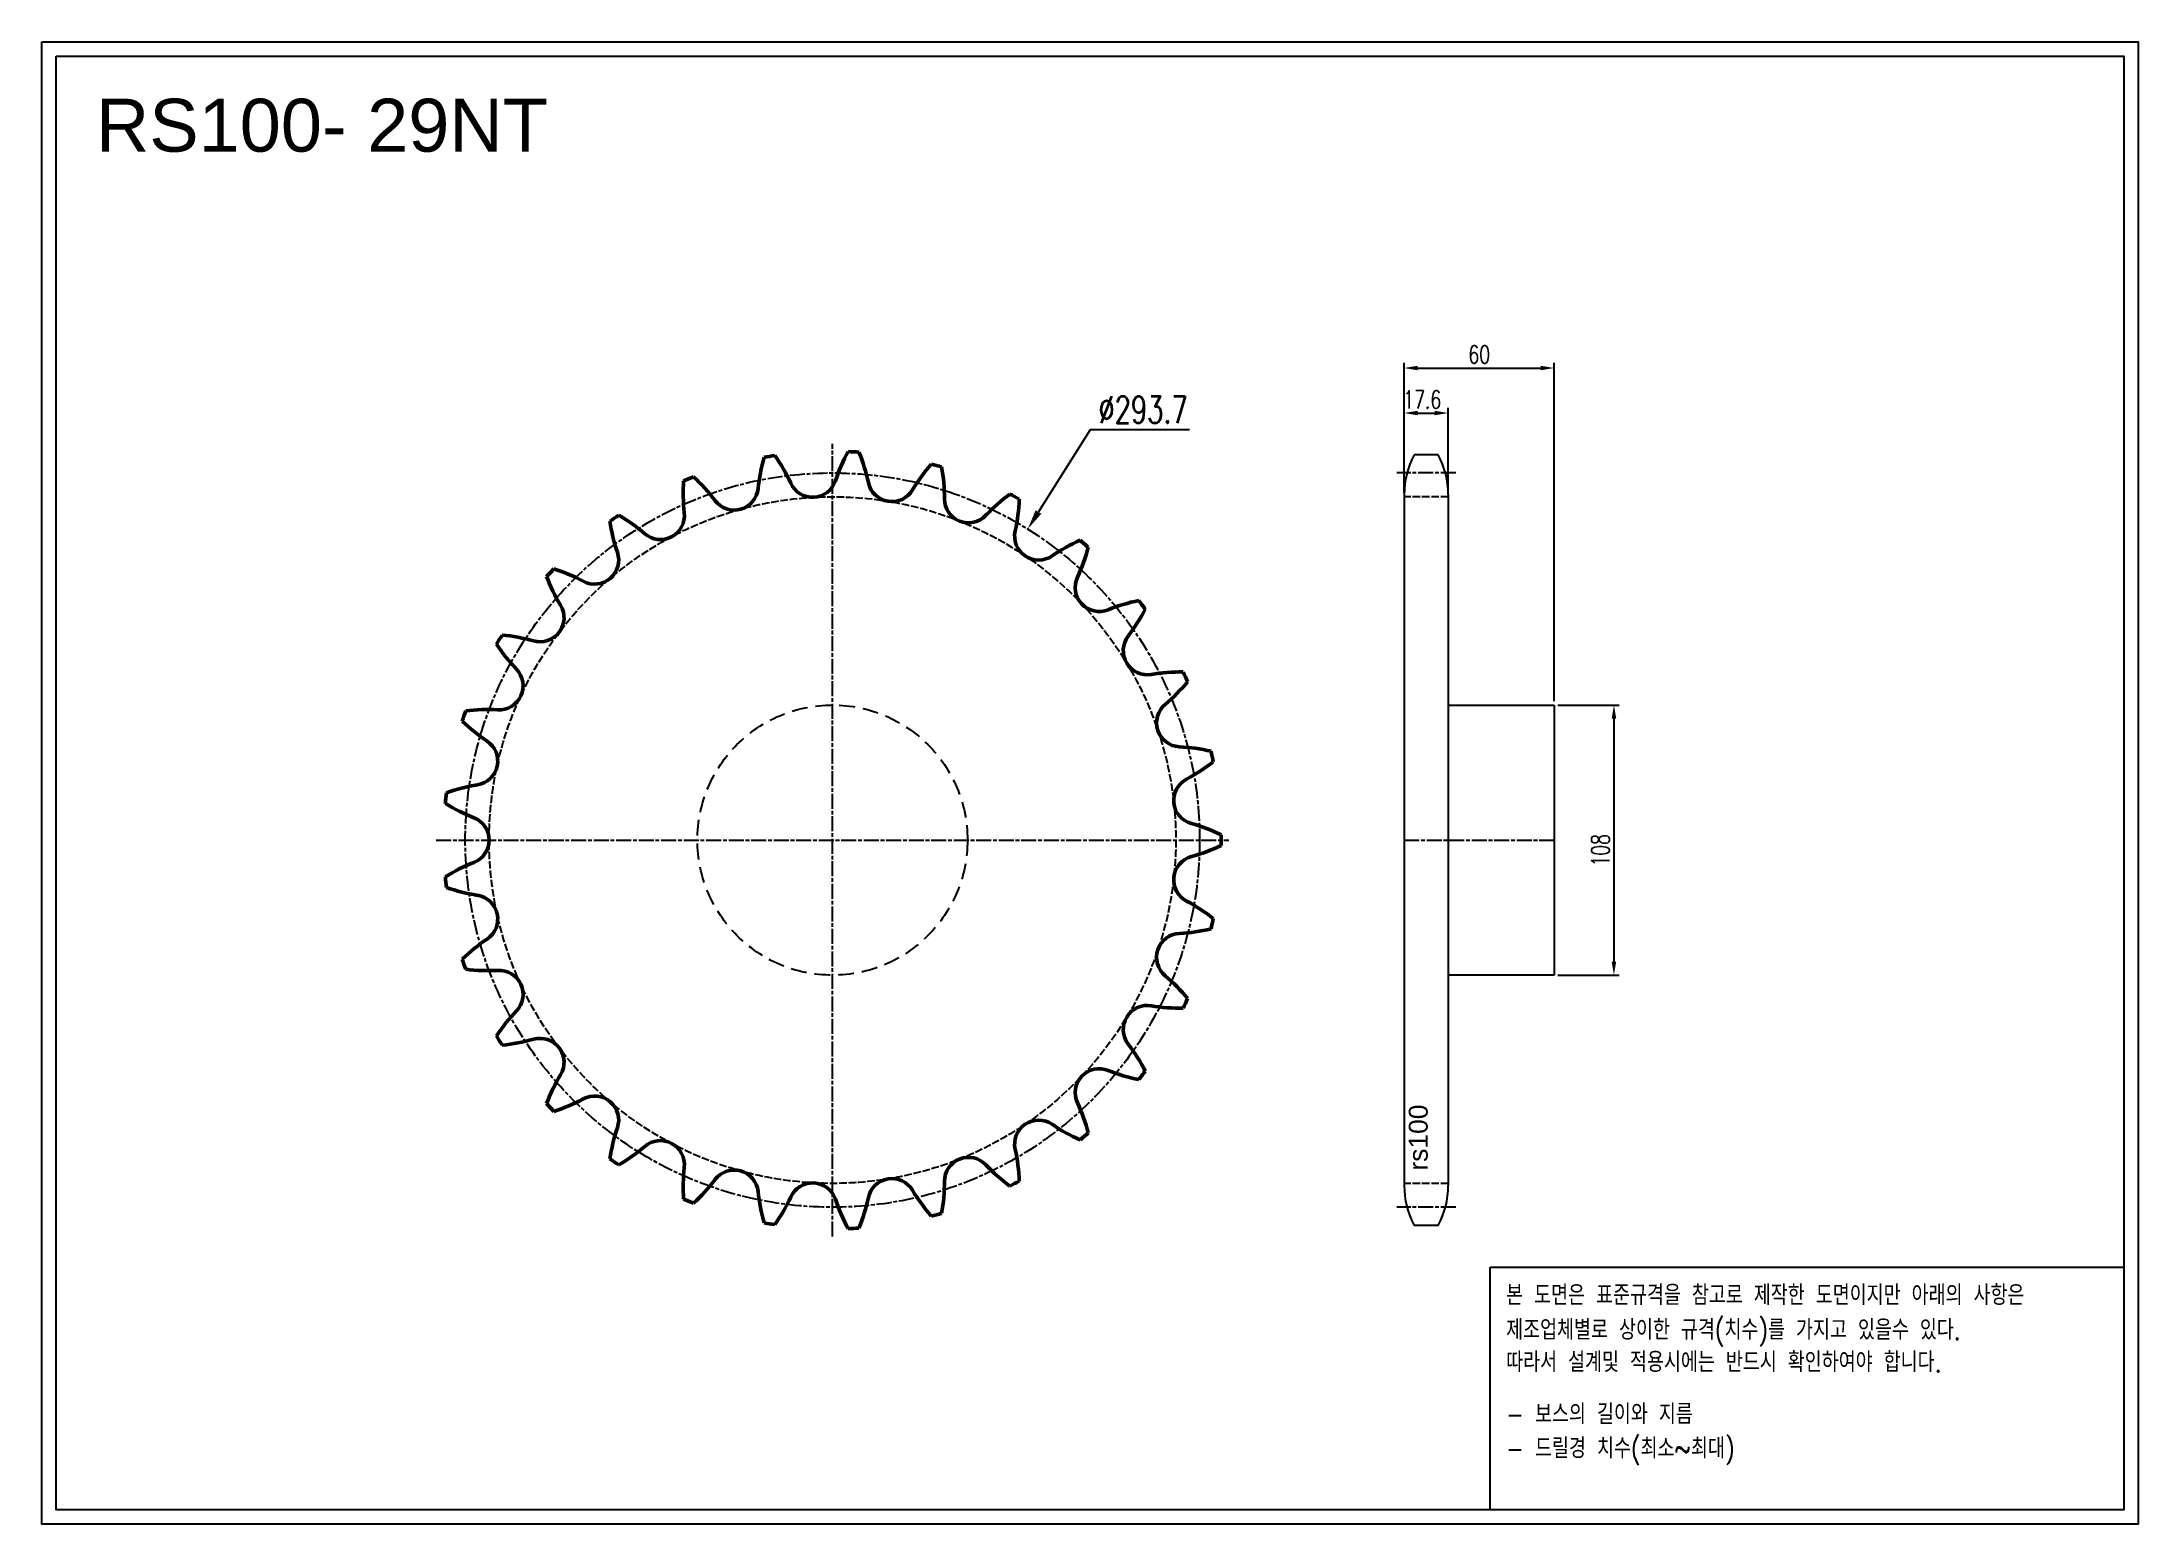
# Model space of a CAD drawing. Header units: millimetres. Extents: x -12061 to -11223, y 16388 to 16981.
import ezdxf

# ---------------------------------------------------------------- set-up
doc = ezdxf.new("R2010")
doc.units = ezdxf.units.MM
for name, pattern in [('AM_ISO02W050', [7.5, 6, -1.5]), ('AM_ISO02W050x2', [3.75, 3, -0.75]), ('AM_ISO08W050', [18, 12, -1.5, 3, -1.5]), ('AM_ISO08W050x2', [9, 6, -0.75, 1.5, -0.75]), ('HIDDEN', [9.525, 6.35, -3.175])]:
    doc.linetypes.add(name, pattern=pattern)
for name, color, linetype, lineweight in [('AM_0N', 7, 'Continuous', 50), ('AM_3N', 6, 'AM_ISO02W050', 25), ('AM_7', 4, 'AM_ISO08W050', 25), ('AM_7N', 4, 'AM_ISO08W050', 25)]:
    doc.layers.add(name, color=color, linetype=linetype, lineweight=lineweight)
doc.layers.add('HL', color=2, linetype='HIDDEN')
doc.layers.add('S-DIM', color=7, linetype='Continuous')
doc.styles.add('HAN', font='ROMANS.shx', dxfattribs={"width": 0.7, "bigfont": 'whgtxt.shx'})
doc.styles.add('HSG', font='SIMPLEX.shx', dxfattribs={"width": 0.7, "bigfont": 'HSG.shx'})
doc.styles.get("Standard").update_dxf_attribs({"font": 'arial.ttf'})
doc.dimstyles.new('APP16', dxfattribs={"dimscale": 3, "dimtxt": 2.4, "dimasz": 1.8, "dimexe": 0.7, "dimexo": 0.5, "dimgap": 0.6, "dimtad": 1, "dimtoh": 1, "dimdec": 1, "dimrnd": 0.01, "dimzin": 9, "dimdsep": 46, "dimtxsty": 'HSG', "dimcen": 0, "dimclrd": 1, "dimclre": 1, "dimclrt": 256, "dimazin": 2, "dimtp": 1, "dimtm": 1, "dimtfac": 0.5, "dimtdec": 1, "dimtofl": 0, "dimtmove": 0, "dimatfit": 3, "dimfxl": 0, "dimtvp": 1, "dimtolj": 2, "dimlwd": -1, "dimlwe": -1, "dimarcsym": 0})
doc.dimstyles.new('APP23', dxfattribs={"dimscale": 4.5, "dimtxt": 2.4, "dimasz": 1.8, "dimexe": 0.7, "dimexo": 0.5, "dimgap": 0.6, "dimtad": 1, "dimtoh": 1, "dimdec": 1, "dimrnd": 0.01, "dimzin": 9, "dimdsep": 46, "dimtxsty": 'HSG', "dimcen": 0, "dimclrd": 1, "dimclre": 1, "dimclrt": 256, "dimazin": 2, "dimtp": 1, "dimtm": 1, "dimtfac": 0.5, "dimtdec": 1, "dimtix": 1, "dimtofl": 0, "dimtmove": 0, "dimatfit": 3, "dimfxl": 0, "dimtvp": 1, "dimtolj": 2, "dimlwd": -1, "dimlwe": -1, "dimarcsym": 0})

# ---------------------------------------------------------------- blocks, each defined once
blk = doc.blocks.new('*D1')
at = {"layer": 'Defpoints', "color": 0, "transparency": 16777216}
for p in [(-11456.1, 16715.83), (-11456.1, 16607.83), (-11432.23, 16607.83)]:
    blk.add_point(p, dxfattribs=at)
at = {"layer": 'S-DIM', "color": 1, "transparency": 16777216}
for p, q in [((-11454.6, 16715.83), (-11430.13, 16715.83)), ((-11432.23, 16710.43), (-11432.23, 16613.23)), ((-11454.6, 16607.83), (-11430.13, 16607.83))]:
    blk.add_line(p, q, dxfattribs=at)
for points in [[(-11433.13, 16710.43), (-11431.33, 16710.43), (-11432.23, 16715.83)], [(-11433.13, 16613.23), (-11431.33, 16613.23), (-11432.23, 16607.83)]]:
    blk.add_solid(points, dxfattribs=at)
at = {"layer": 'S-DIM', "transparency": 16777216, "insert": (-11437.63, 16657.76), "char_height": 7.2, "attachment_point": 5, "rotation": 90, "style": 'HSG'}
blk.add_mtext('\\A2;108', dxfattribs=at)
blk = doc.blocks.new('*D2')
at = {"layer": 'Defpoints', "color": 0, "transparency": 16777216}
for p in [(-11498.5, 16832.61), (-11516.1, 16799.14), (-11498.5, 16799.14)]:
    blk.add_point(p, dxfattribs=at)
at = {"layer": 'S-DIM', "color": 1, "transparency": 16777216}
for p, q in [((-11516.1, 16800.64), (-11516.1, 16834.71)), ((-11510.7, 16832.61), (-11503.9, 16832.61)), ((-11498.5, 16800.64), (-11498.5, 16834.71))]:
    blk.add_line(p, q, dxfattribs=at)
for points in [[(-11510.7, 16833.51), (-11510.7, 16831.71), (-11516.1, 16832.61)], [(-11503.9, 16833.51), (-11503.9, 16831.71), (-11498.5, 16832.61)]]:
    blk.add_solid(points, dxfattribs=at)
at = {"layer": 'S-DIM', "transparency": 16777216, "insert": (-11508.88, 16838.01), "char_height": 7.2, "attachment_point": 5, "style": 'HSG'}
blk.add_mtext('\\A2;17.6', dxfattribs=at)
blk = doc.blocks.new('*D3')
at = {"layer": 'Defpoints', "color": 0, "transparency": 16777216}
for p in [(-11456.1, 16850.61), (-11516.1, 16799.14), (-11456.1, 16715.83)]:
    blk.add_point(p, dxfattribs=at)
at = {"layer": 'S-DIM', "color": 1, "transparency": 16777216}
for p, q in [((-11516.1, 16800.64), (-11516.1, 16852.71)), ((-11510.7, 16850.61), (-11461.5, 16850.61)), ((-11456.1, 16717.33), (-11456.1, 16852.71))]:
    blk.add_line(p, q, dxfattribs=at)
for points in [[(-11510.7, 16851.51), (-11510.7, 16849.71), (-11516.1, 16850.61)], [(-11461.5, 16851.51), (-11461.5, 16849.71), (-11456.1, 16850.61)]]:
    blk.add_solid(points, dxfattribs=at)
at = {"layer": 'S-DIM', "transparency": 16777216, "insert": (-11486.1, 16856.01), "char_height": 7.2, "attachment_point": 5, "style": 'HSG'}
blk.add_mtext('\\A2;60', dxfattribs=at)
blk = doc.blocks.new('*D4')
at = {"layer": 'Defpoints', "color": 0, "transparency": 16777216}
for p in [(-11666.66, 16786.18), (-11822.81, 16537.49)]:
    blk.add_point(p, dxfattribs=at)
at = {"layer": 'S-DIM', "color": 1, "transparency": 16777216}
for p, q in [((-11641.75, 16825.85), (-11662.35, 16793.04)), ((-11601.97, 16825.85), (-11641.75, 16825.85))]:
    blk.add_line(p, q, dxfattribs=at)
blk.add_solid([(-11663.49, 16793.76), (-11661.21, 16792.33), (-11666.66, 16786.18)], dxfattribs=at)
at = {"layer": 'S-DIM', "transparency": 16777216, "insert": (-11620.51, 16833.95), "char_height": 10.8, "attachment_point": 5, "style": 'HSG'}
blk.add_mtext('\\A2;∅293.7', dxfattribs=at)
blk = doc.blocks.new('notice1')
at = {"color": 4}
blk.add_lwpolyline([(-22142.12, 1735.9), (-22053.8, 1735.9), (-22053.8, 1702.07), (-22142.12, 1702.07)], close=True, dxfattribs=at)
at = {"color": 4, "style": 'HAN', "width": 0.8}
for s, p in [('본 도면은 표준규격을 참고로 제작한 도면이지만 아래의 사항은', (-22139.9, 1730.62)), ('제조업체별로 상이한 규격(치수)를 가지고 있을수 있다.', (-22139.9, 1725.78)), ('따라서 설계및 적용시에는 반드시 확인하여야 합니다.', (-22139.9, 1721.28)), ('- 보스의 길이와 지름', (-22139.9, 1714.03)), ('- 드릴경 치수(최소~최대)', (-22139.9, 1709.27))]:
    blk.add_text(s, height=2.7949, dxfattribs=at).set_placement(p)

msp = doc.modelspace()

# ---------------------------------------------------------------- linework, layer by layer
for p, q in [((-11502.47, 16815.91), (-11512.13, 16815.91)), ((-11516.1, 16800.01), (-11516.1, 16523.66)), ((-11498.5, 16800.01), (-11498.5, 16523.66)), ((-11498.5, 16715.83), (-11456.1, 16715.83)), ((-11456.1, 16715.83), (-11456.1, 16607.83)), ((-11456.1, 16607.83), (-11498.5, 16607.83)), ((-11502.47, 16507.76), (-11512.13, 16507.76))]:
    msp.add_line(p, q)
for points in [[(-12060.88, 16981.01), (-11222.62, 16981.01), (-11222.62, 16388.31), (-12060.88, 16388.31)], [(-12055.23, 16975.37), (-11228.27, 16975.37), (-11228.27, 16393.95), (-12055.23, 16393.95)]]:
    msp.add_lwpolyline(points, close=True)
for centre, start, end in [((-11482.3, 16800.01), 151.93881, 180), ((-11532.3, 16800.01), 0, 28.06119), ((-11482.3, 16523.66), 180, 208.06119), ((-11532.3, 16523.66), 331.93881, 0)]:
    msp.add_arc(centre, 33.8, start, end)
at = {"layer": 'AM_0N'}
for centre, radius, start, end in [((-11744.74, 16661.83), 155.49, 98.52462, 100.09607), ((-11825.84, 16774.97), 70.87, 24.65517, 34.99499), ((-11676.34, 16783.07), 70.87, 151.2119, 161.55172), ((-11744.74, 16661.83), 155.49, 86.11083, 87.68228), ((-11799.62, 16789.76), 70.87, 12.24138, 22.5812), ((-11744.74, 16661.83), 155.49, 110.93841, 112.50986), ((-11848.26, 16754.89), 70.87, 37.06897, 47.40879), ((-11704, 16794.94), 70.87, 163.6257, 173.96552), ((-11651.88, 16765.54), 70.87, 138.79811, 149.13793), ((-11744.74, 16661.83), 155.49, 73.69703, 75.26848), ((-11770.84, 16798.57), 70.87, 359.82759, 10.16741), ((-11733.57, 16800.59), 70.87, 176.03949, 186.37931), ((-11784.04, 16803.4), 9.62, 217.06897, 353.96552), ((-11752.69, 16808.54), 9.62, 204.65517, 341.55172), ((-11720.97, 16806.82), 9.62, 192.24138, 329.13793), ((-11631.75, 16743.15), 70.87, 126.38432, 136.72414), ((-11744.74, 16661.83), 155.49, 61.28324, 62.85469), ((-11744.74, 16661.83), 155.49, 123.35221, 124.92366), ((-11865.85, 16730.46), 70.87, 49.48276, 59.82258), ((-11813.56, 16791.64), 9.62, 229.48276, 6.37931), ((-11690.35, 16798.32), 9.62, 179.82759, 316.72414), ((-11740.84, 16800.98), 70.87, 347.41379, 357.75361), ((-11763.66, 16799.74), 70.87, 188.45328, 198.7931), ((-11662.28, 16783.44), 9.62, 167.41379, 304.31034), ((-11839.85, 16773.81), 9.62, 241.89655, 18.7931), ((-11616.92, 16716.96), 70.87, 113.97053, 124.31034), ((-11711.01, 16796.89), 70.87, 335, 345.33982), ((-11744.74, 16661.83), 155.49, 48.86945, 50.4409), ((-11744.74, 16661.83), 155.49, 135.766, 137.33745), ((-11792.86, 16792.45), 70.87, 200.86708, 211.2069), ((-11877.77, 16702.82), 70.87, 61.89655, 72.23637), ((-11638.07, 16762.87), 9.62, 155, 291.89655), ((-11608.05, 16688.19), 70.87, 101.55673, 111.89655), ((-11744.74, 16661.83), 155.49, 36.45565, 38.0271), ((-11861.7, 16750.75), 9.62, 254.31034, 31.2069), ((-11682.77, 16786.48), 70.87, 322.58621, 332.92603), ((-11744.74, 16661.83), 155.49, 148.17979, 149.75124), ((-11819.81, 16779.05), 70.87, 213.28087, 223.62069), ((-11883.47, 16673.26), 70.87, 74.31034, 84.65016), ((-11618.84, 16737.58), 9.62, 142.58621, 279.48276), ((-11878.08, 16723.53), 9.62, 266.72414, 43.62069), ((-11605.58, 16658.2), 70.87, 89.14294, 99.48276), ((-11657.42, 16770.25), 70.87, 310.17241, 320.51223), ((-11744.74, 16661.83), 155.49, 24.04186, 25.61331), ((-11605.5, 16708.75), 9.62, 130.17241, 267.06897), ((-11744.74, 16661.83), 155.49, 160.59359, 162.16503), ((-11843.26, 16760.17), 70.87, 225.69466, 236.03448), ((-11882.68, 16643.17), 70.87, 86.72414, 97.06396), ((-11888.22, 16693.42), 9.62, 279.13793, 56.03448), ((-11609.62, 16628.37), 70.87, 76.72915, 87.06897), ((-11636.16, 16748.94), 70.87, 297.75862, 308.09844), ((-11744.74, 16661.83), 155.49, 11.62807, 13.19952), ((-11875.44, 16613.95), 70.87, 99.13793, 109.47775), ((-11598.67, 16677.72), 9.62, 117.75862, 254.65517), ((-11744.74, 16661.83), 155.49, 173.00738, 174.57883), ((-11862.09, 16736.69), 70.87, 238.10846, 248.44828), ((-11891.66, 16661.83), 9.62, 291.55172, 68.44828), ((-11619.97, 16600.1), 70.87, 64.31535, 74.65517), ((-11619.97, 16723.57), 70.87, 285.34483, 295.68465), ((-11744.74, 16661.83), 155.49, 359.21428, 0.78572), ((-11862.09, 16586.98), 70.87, 111.55172, 121.89154), ((-11598.67, 16645.95), 9.62, 105.34483, 242.24138), ((-11744.74, 16661.83), 155.49, 185.42117, 186.99262), ((-11875.44, 16709.71), 70.87, 250.52225, 260.86207), ((-11888.22, 16630.25), 9.62, 303.96552, 80.86207), ((-11636.16, 16574.73), 70.87, 51.90156, 62.24138), ((-11605.5, 16614.92), 9.62, 92.93103, 229.82759), ((-11609.62, 16695.3), 70.87, 272.93103, 283.27085), ((-11744.74, 16661.83), 155.49, 346.80048, 348.37193), ((-11843.26, 16563.5), 70.87, 123.96552, 134.30534), ((-11744.74, 16661.83), 155.49, 197.83497, 199.40641), ((-11882.68, 16680.5), 70.87, 262.93604, 273.27586), ((-11878.08, 16600.14), 9.62, 316.37931, 93.27586), ((-11657.42, 16553.42), 70.87, 39.48777, 49.82759), ((-11744.74, 16661.83), 155.49, 334.38669, 335.95814), ((-11819.81, 16544.62), 70.87, 136.37931, 146.71913), ((-11618.84, 16586.09), 9.62, 80.51724, 217.41379), ((-11605.58, 16665.47), 70.87, 260.51724, 270.85706), ((-11744.74, 16661.83), 155.49, 210.24876, 211.82021), ((-11883.47, 16650.41), 70.87, 275.34984, 285.68966), ((-11861.7, 16572.92), 9.62, 328.7931, 105.68966), ((-11682.77, 16537.19), 70.87, 27.07397, 37.41379), ((-11792.86, 16531.22), 70.87, 148.7931, 159.13292), ((-11638.07, 16560.79), 9.62, 68.10345, 205), ((-11608.05, 16635.47), 70.87, 248.10345, 258.44327), ((-11744.74, 16661.83), 155.49, 321.9729, 323.54435), ((-11744.74, 16661.83), 155.49, 222.66255, 224.234), ((-11877.77, 16620.85), 70.87, 287.76363, 298.10345), ((-11839.85, 16549.85), 9.62, 341.2069, 118.10345), ((-11711.01, 16526.78), 70.87, 14.66018, 25), ((-11662.28, 16540.23), 9.62, 55.68966, 192.58621), ((-11616.92, 16606.71), 70.87, 235.68966, 246.02947), ((-11763.66, 16523.93), 70.87, 161.2069, 171.54672), ((-11865.85, 16593.21), 70.87, 300.17742, 310.51724), ((-11813.56, 16532.03), 9.62, 353.62069, 130.51724), ((-11744.74, 16661.83), 155.49, 309.5591, 311.13055), ((-11744.74, 16661.83), 155.49, 235.07634, 236.64779), ((-11733.57, 16523.08), 70.87, 173.62069, 183.96051), ((-11690.35, 16525.35), 9.62, 43.27586, 180.17241), ((-11631.75, 16580.52), 70.87, 223.27586, 233.61568), ((-11740.84, 16522.69), 70.87, 2.24639, 12.58621), ((-11848.26, 16568.78), 70.87, 312.59121, 322.93103), ((-11784.04, 16520.27), 9.62, 6.03448, 142.93103), ((-11752.69, 16515.13), 9.62, 18.44828, 155.34483), ((-11720.97, 16516.85), 9.62, 30.86207, 167.75862), ((-11770.84, 16525.1), 70.87, 349.83259, 0.17241), ((-11744.74, 16661.83), 155.49, 297.14531, 298.71676), ((-11744.74, 16661.83), 155.49, 247.49014, 249.06159), ((-11704, 16528.73), 70.87, 186.03448, 196.3743), ((-11825.84, 16548.7), 70.87, 325.00501, 335.34483), ((-11676.34, 16540.6), 70.87, 198.44828, 208.7881), ((-11799.62, 16533.91), 70.87, 337.4188, 347.75862), ((-11651.88, 16558.13), 70.87, 210.86207, 221.20189), ((-11744.74, 16661.83), 155.49, 259.90393, 261.47538), ((-11744.74, 16661.83), 155.49, 272.31772, 273.88917), ((-11744.74, 16661.83), 155.49, 284.73152, 286.30297)]:
    msp.add_arc(centre, radius, start, end, dxfattribs=at)
at = {"layer": 'AM_3N', "linetype": 'AM_ISO02W050x2'}
for p, q in [((-11498.5, 16799.14), (-11516.1, 16799.14)), ((-11498.5, 16524.53), (-11516.1, 16524.53))]:
    msp.add_line(p, q, dxfattribs=at)
msp.add_circle((-11744.74, 16661.83), 137.3, dxfattribs=at)
at = {"layer": 'AM_7', "linetype": 'AM_ISO08W050x2'}
for p, q in [((-11495.5, 16808.66), (-11519.1, 16808.66)), ((-11516.1, 16661.83), (-11456.1, 16661.83)), ((-11495.5, 16515.01), (-11519.1, 16515.01))]:
    msp.add_line(p, q, dxfattribs=at)
msp.add_circle((-11744.74, 16661.83), 146.83, dxfattribs=at)
at = {"layer": 'AM_7N', "linetype": 'AM_ISO08W050x2'}
for p, q in [((-11744.74, 16503.34), (-11744.74, 16820.33)), ((-11903.23, 16661.83), (-11586.24, 16661.83))]:
    msp.add_line(p, q, dxfattribs=at)
at = {"layer": 'HL'}
msp.add_circle((-11744.74, 16661.83), 54, dxfattribs=at)

# ---------------------------------------------------------------- block references
at = {"xscale": 2.869411184639999, "yscale": 2.869411184639999, "zscale": 2.869411184639999}
msp.add_blockref('notice1', (52053.14, 11510.02), dxfattribs=at)

# ---------------------------------------------------------------- texts
msp.add_text('RS100- 29NT', height=21.168).set_placement((-12039.29, 16937.12))
at = {"insert": (-11514.27, 16529.66), "char_height": 7.56, "width": 32.5046, "attachment_point": 1, "rotation": 90}
msp.add_mtext('rs100', dxfattribs=at)

# ---------------------------------------------------------------- dimensions: what is measured, and where the dimension line sits
at = {"layer": 'S-DIM'}
dim = msp.add_linear_dim(base=(-11456.1, 16850.61), p1=(-11516.1, 16799.14), p2=(-11456.1, 16715.83), dimstyle='APP16', dxfattribs=at)
dim.commit()
dim.dimension.update_dxf_attribs({"geometry": '*D3', "text_midpoint": (-11486.1, 16856.01)})
dim = msp.add_diameter_dim_2p(p1=(-11822.8129, 16537.4857), p2=(-11666.6577, 16786.1834), dimstyle='APP23', dxfattribs=at)
dim.commit()
dim.dimension.update_dxf_attribs({"geometry": '*D4', "text_midpoint": (-11620.5139, 16825.846), "dimtype": 131})
dim = msp.add_linear_dim(base=(-11498.5, 16832.61), p1=(-11516.1, 16799.14), p2=(-11498.5, 16799.14), dimstyle='APP16', dxfattribs=at)
dim.commit()
dim.dimension.update_dxf_attribs({"geometry": '*D2', "text_midpoint": (-11508.88, 16832.61), "dimtype": 128})
dim = msp.add_linear_dim(base=(-11432.23, 16607.83), p1=(-11456.1, 16715.83), p2=(-11456.1, 16607.83), angle=90, dimstyle='APP16', dxfattribs=at)
dim.commit()
dim.dimension.update_dxf_attribs({"geometry": '*D1', "text_midpoint": (-11432.23, 16657.76), "dimtype": 128})

doc.saveas('drawing.dxf')
